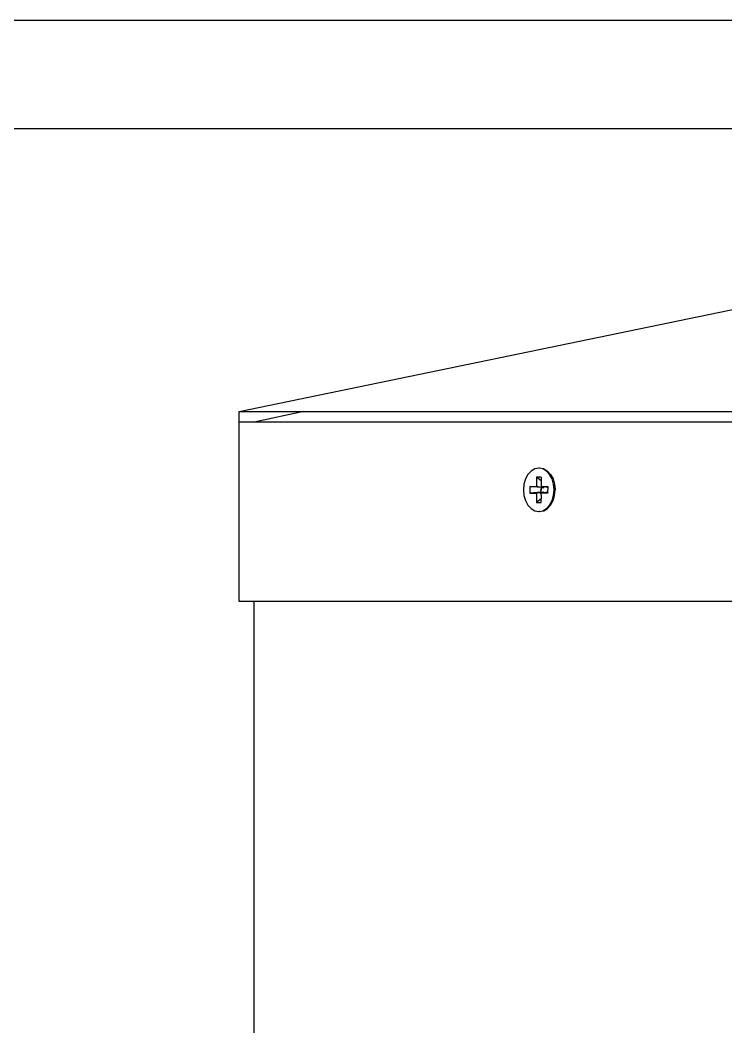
# Model space of a CAD drawing. Header units: metres. Extents: x -175 to 101, y -7 to 93.
# Drawn here: x 1.4758 to 1.5821, y 1.9247 to 2.0762 of the extents above; entities that cross this region are included whole.
import ezdxf

# ---------------------------------------------------------------- set-up
doc = ezdxf.new("R2010")
doc.units = ezdxf.units.M

msp = doc.modelspace()

# ---------------------------------------------------------------- linework, layer by layer
for p, q in [((1.36485, 2.07616), (1.58707, 2.07616)), ((1.59088, 2.05981), (1.36044, 2.05981)), ((1.50879, 2.01727), (1.59131, 2.03435)), ((1.50879, 2.01568), (1.50879, 2.01727)), ((1.50879, 2.01727), (1.51852, 2.01727)), ((1.51852, 2.01727), (1.51103, 2.01568)), ((1.51852, 2.01727), (1.59111, 2.01727)), ((1.50879, 1.98869), (1.50879, 2.01568)), ((1.51103, 2.01568), (1.50879, 2.01568)), ((1.59116, 2.01568), (1.51103, 2.01568)), ((1.5533, 2.00865), (1.55275, 2.00832)), ((1.5539, 2.00876), (1.5533, 2.00865)), ((1.55397, 2.00875), (1.5539, 2.00876)), ((1.55405, 2.00876), (1.55397, 2.00875)), ((1.5545, 2.00865), (1.55405, 2.00876)), ((1.55505, 2.00832), (1.5545, 2.00865)), ((1.55464, 2.00865), (1.5545, 2.00865)), ((1.55464, 2.00865), (1.5552, 2.00832)), ((1.5519, 2.00713), (1.55167, 2.00634)), ((1.55227, 2.00781), (1.5519, 2.00713)), ((1.55275, 2.00832), (1.55227, 2.00781)), ((1.55427, 2.00685), (1.55353, 2.00739)), ((1.55353, 2.00739), (1.55353, 2.00602)), ((1.55427, 2.00739), (1.55353, 2.00739)), ((1.55427, 2.00739), (1.55427, 2.00685)), ((1.55553, 2.00781), (1.55505, 2.00832)), ((1.5552, 2.00832), (1.55568, 2.00781)), ((1.5559, 2.00713), (1.55553, 2.00781)), ((1.55568, 2.00781), (1.55604, 2.00713)), ((1.55613, 2.00634), (1.5559, 2.00713)), ((1.55604, 2.00713), (1.55627, 2.00634)), ((1.55167, 2.00634), (1.55159, 2.0055)), ((1.55159, 2.0055), (1.55167, 2.00466)), ((1.55419, 2.00587), (1.55256, 2.00602)), ((1.55256, 2.00602), (1.55353, 2.00602)), ((1.55256, 2.00602), (1.55256, 2.00498)), ((1.55419, 2.00587), (1.55353, 2.00602)), ((1.55419, 2.00587), (1.55433, 2.00587)), ((1.55419, 2.00587), (1.55426, 2.00558)), ((1.55424, 2.00555), (1.5542, 2.0054)), ((1.55422, 2.00536), (1.55424, 2.0055)), ((1.55425, 2.00561), (1.55424, 2.00555)), ((1.55424, 2.0055), (1.55426, 2.00558)), ((1.55431, 2.00574), (1.55425, 2.00561)), ((1.55426, 2.00558), (1.55431, 2.00574)), ((1.55427, 2.00685), (1.55427, 2.00602)), ((1.55467, 2.00595), (1.55427, 2.00602)), ((1.55427, 2.00602), (1.55467, 2.00602)), ((1.55434, 2.00592), (1.55431, 2.00583)), ((1.55431, 2.00574), (1.55431, 2.00583)), ((1.55433, 2.00587), (1.55467, 2.00587)), ((1.55467, 2.00602), (1.55467, 2.00595)), ((1.55467, 2.00602), (1.5552, 2.00602)), ((1.5552, 2.00587), (1.55467, 2.00595)), ((1.55467, 2.00595), (1.55467, 2.00587)), ((1.5551, 2.00591), (1.55498, 2.00593)), ((1.55522, 2.00587), (1.5551, 2.00591)), ((1.5552, 2.00587), (1.5552, 2.00602)), ((1.5552, 2.00602), (1.55524, 2.00602)), ((1.55524, 2.00587), (1.5552, 2.00587)), ((1.55524, 2.00587), (1.5552, 2.00513)), ((1.55524, 2.00602), (1.55524, 2.00587)), ((1.55621, 2.0055), (1.55613, 2.00634)), ((1.55613, 2.00466), (1.55621, 2.0055)), ((1.55627, 2.00634), (1.55635, 2.0055)), ((1.55627, 2.00466), (1.55635, 2.0055)), ((1.55167, 2.00466), (1.5519, 2.00387)), ((1.55421, 2.00513), (1.55256, 2.00498)), ((1.55256, 2.00498), (1.55353, 2.00498)), ((1.55422, 2.00505), (1.55353, 2.00498)), ((1.55353, 2.00498), (1.55353, 2.00361)), ((1.55427, 2.00415), (1.55353, 2.00361)), ((1.55417, 2.00498), (1.55423, 2.0049)), ((1.5542, 2.00536), (1.55418, 2.00519)), ((1.55418, 2.00519), (1.55418, 2.00516)), ((1.55418, 2.00516), (1.55418, 2.00497)), ((1.55418, 2.00497), (1.55419, 2.00492)), ((1.5542, 2.0054), (1.5542, 2.00536)), ((1.55421, 2.00513), (1.55422, 2.00528)), ((1.55422, 2.00505), (1.55421, 2.00513)), ((1.55421, 2.00513), (1.55467, 2.00513)), ((1.55422, 2.00528), (1.55422, 2.00536)), ((1.55467, 2.00513), (1.55422, 2.00505)), ((1.55423, 2.0049), (1.55422, 2.00505)), ((1.55422, 2.00474), (1.55425, 2.0048)), ((1.55422, 2.00474), (1.55427, 2.00471)), ((1.55423, 2.0049), (1.55427, 2.00498)), ((1.55424, 2.00483), (1.55423, 2.0049)), ((1.55425, 2.0048), (1.55424, 2.00483)), ((1.55467, 2.00505), (1.55427, 2.00498)), ((1.55467, 2.00498), (1.55427, 2.00498)), ((1.55427, 2.00471), (1.55427, 2.00415)), ((1.55427, 2.00361), (1.55427, 2.00415)), ((1.5552, 2.00513), (1.55467, 2.00505)), ((1.55467, 2.00513), (1.55467, 2.00505)), ((1.55467, 2.00505), (1.55467, 2.00498)), ((1.5552, 2.00498), (1.55467, 2.00498)), ((1.5552, 2.00513), (1.55524, 2.00513)), ((1.5552, 2.00498), (1.5552, 2.00513)), ((1.5552, 2.00513), (1.55524, 2.00498)), ((1.55524, 2.00498), (1.5552, 2.00498)), ((1.5559, 2.00387), (1.55613, 2.00466)), ((1.55604, 2.00387), (1.55627, 2.00466)), ((1.5519, 2.00387), (1.55227, 2.00319)), ((1.55227, 2.00319), (1.55275, 2.00268)), ((1.55275, 2.00268), (1.5533, 2.00235)), ((1.55353, 2.00361), (1.55427, 2.00361)), ((1.5545, 2.00235), (1.55505, 2.00268)), ((1.55464, 2.00235), (1.5552, 2.00268)), ((1.55505, 2.00268), (1.55553, 2.00319)), ((1.55568, 2.00319), (1.5552, 2.00268)), ((1.55553, 2.00319), (1.5559, 2.00387)), ((1.55568, 2.00319), (1.55604, 2.00387)), ((1.5533, 2.00235), (1.5539, 2.00224)), ((1.5539, 2.00224), (1.55397, 2.00225)), ((1.55405, 2.00224), (1.55397, 2.00225)), ((1.55405, 2.00224), (1.5545, 2.00235)), ((1.5545, 2.00235), (1.55464, 2.00235)), ((1.51103, 1.98869), (1.50879, 1.98869)), ((1.51103, 0.0428), (1.51103, 1.98869)), ((1.60083, 1.98869), (1.51103, 1.98869))]:
    msp.add_line(p, q)

doc.saveas('drawing.dxf')
